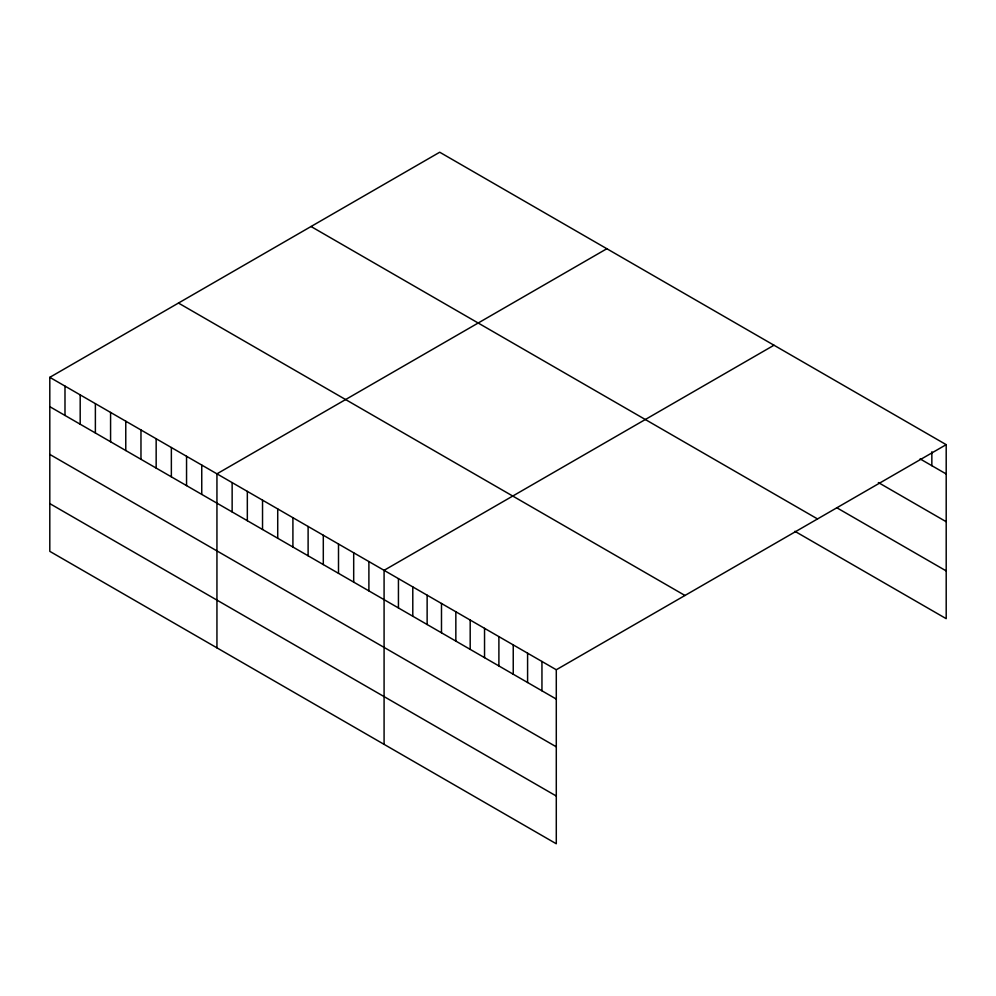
<?xml version="1.0" encoding="UTF-8"?>
<svg xmlns="http://www.w3.org/2000/svg" width="996" height="996" viewBox="0 0 996 996"><rect width="100%" height="100%" fill="white"/><g stroke="black" fill="none" stroke-linecap="round" stroke-linejoin="round"><path stroke-width="1.49" d="M49.8 377.335L556.291 669.76L556.291 843.774L49.8 551.348L49.8 377.335L439.709 152.226L946.2 444.652L946.2 618.665L794.87 531.291M606.85 248.726L216.941 473.835L216.941 647.848M773.992 345.226L384.083 570.335L384.083 744.348M556.291 669.76L946.2 444.652M920.105 458.907L946.2 473.972M878.36 482.55L946.2 521.717M836.615 507.649L946.2 570.907M311.038 226.515L817.529 518.941M178.471 303.058L684.962 595.471M49.8 406.667L556.291 699.08M49.8 454.413L556.291 746.826M49.8 503.603L556.291 796.028M931.845 451.798L931.845 465.692M541.949 661.481L541.949 690.801M527.594 653.189L527.594 682.509M513.239 644.91L513.239 674.23M498.896 636.618L498.896 665.938M484.542 628.339L484.542 657.659M470.187 620.047L470.187 649.367M455.844 611.768L455.844 641.088M441.489 603.476L441.489 632.796M427.135 595.197L427.135 624.517M412.792 586.905L412.792 616.225M398.437 578.626L398.437 607.946M368.894 561.57L368.894 590.889M353.692 552.792L353.692 582.112M338.503 544.015L338.503 573.347M323.302 535.25L323.302 564.57M308.113 526.473L308.113 555.793M292.911 517.708L292.911 547.028M277.722 508.931L277.722 538.251M262.533 500.154L262.533 529.474M247.332 491.389L247.332 520.709M232.143 482.612L232.143 511.932M201.752 465.07L201.752 494.39M186.551 456.293L186.551 485.612M171.362 447.528L171.362 476.847M156.16 438.75L156.16 468.07M140.971 429.973L140.971 459.293M125.77 421.208L125.77 450.528M110.581 412.431L110.581 441.751M95.379 403.654L95.379 432.974M80.19 394.889L80.19 424.209M64.989 386.112L64.989 415.432"/></g></svg>
